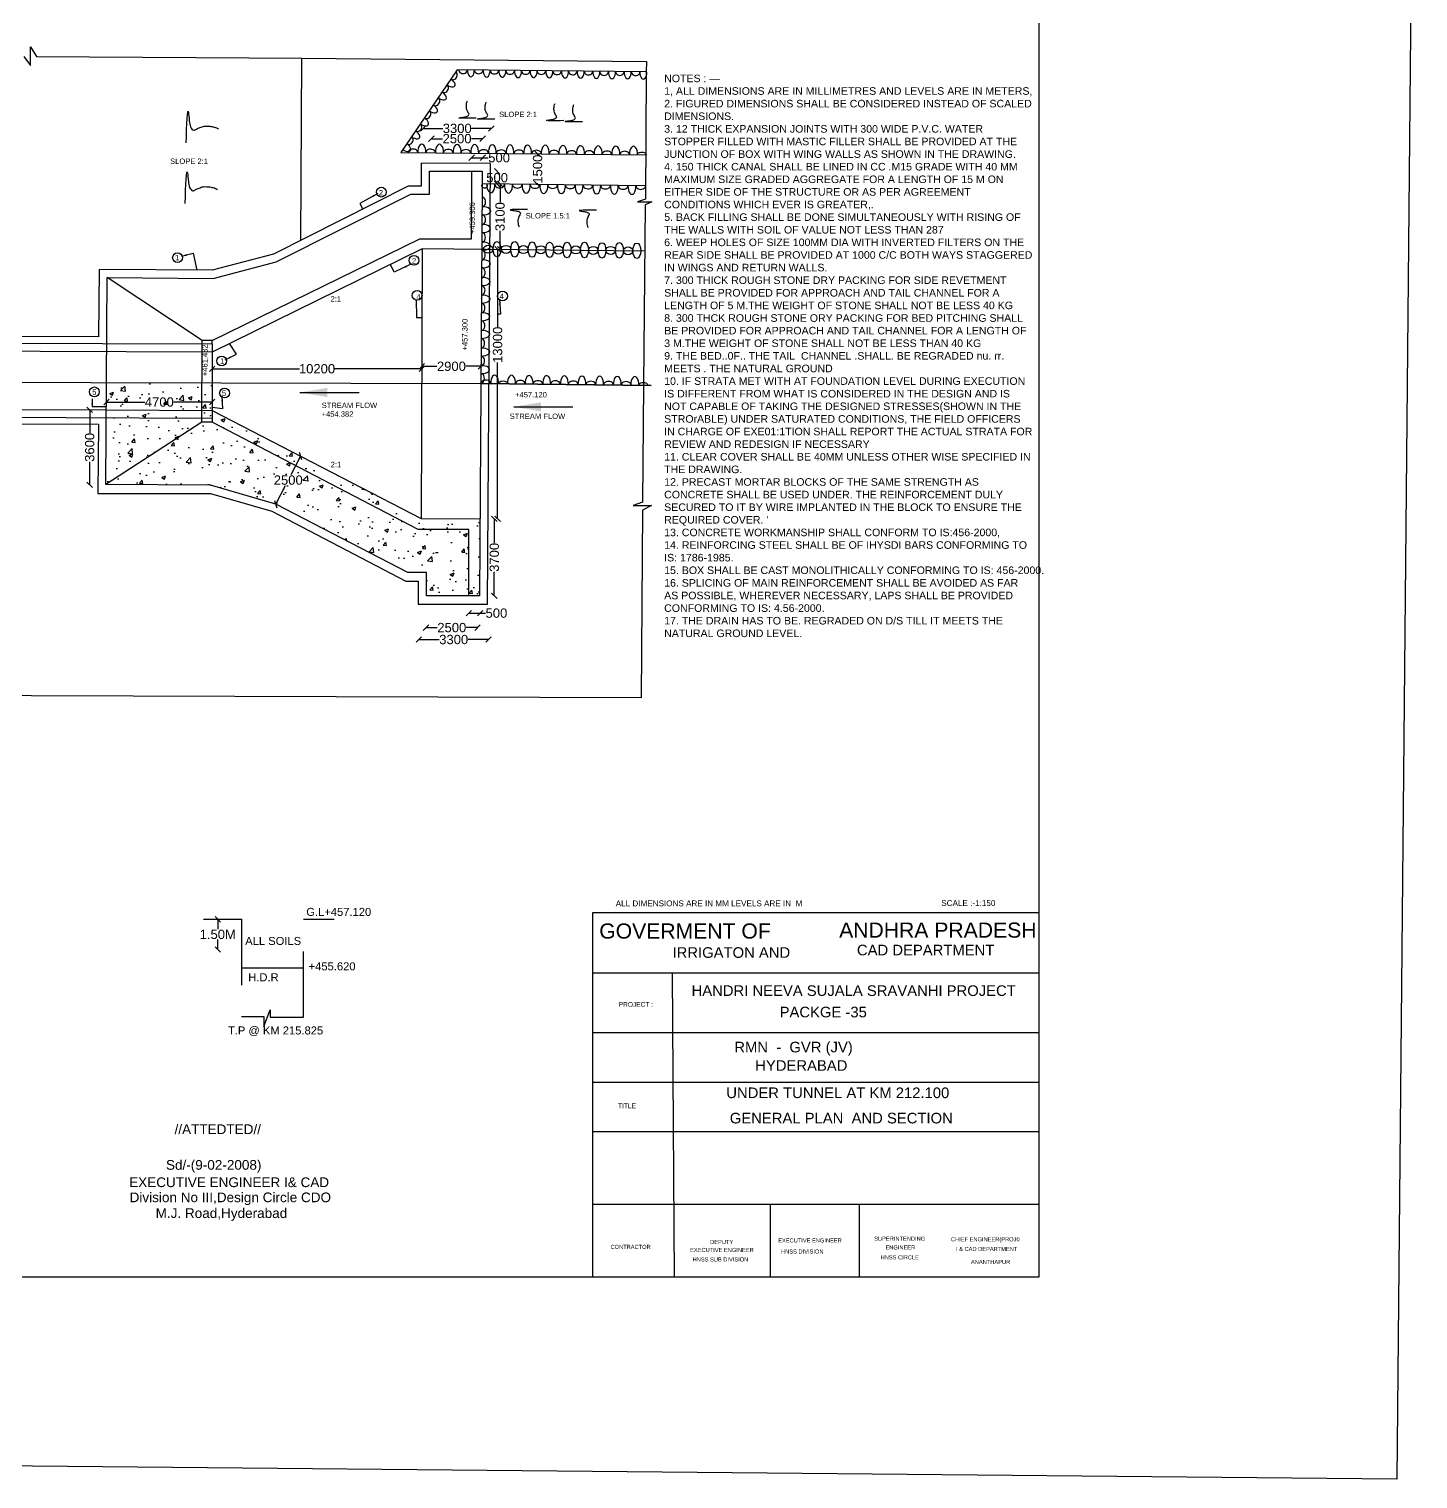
# Model space of a CAD drawing. Header units: metres. Extents: x 119 to 1793, y 659 to 1072.
# Drawn here: x 1539.6 to 1793, y 658.8 to 923.3 of the extents above; entities that cross this region are included whole.
import ezdxf

# ---------------------------------------------------------------- set-up
doc = ezdxf.new("R2010")
doc.units = ezdxf.units.M
doc.header["$MEASUREMENT"] = 0
doc.linetypes.add('ACAD_ISO03W100', pattern=[30, 12, -18])
doc.layers.add('DRAWING', color=7, linetype='Continuous')
doc.styles.get("Standard").update_dxf_attribs({"font": 'ARIAL_1.TTF'})
doc.dimstyles.get("Standard").update_dxf_attribs({"dimtxt": 1.7, "dimasz": 1, "dimexe": 0.18, "dimexo": 0.0625, "dimgap": 0.09, "dimtad": 0, "dimtih": 1, "dimtoh": 1, "dimdec": 0, "dimzin": 0, "dimdsep": 46, "dimtxsty": 'Standard', "dimblk": 'OBLIQUE', "dimcen": 0, "dimse1": 1, "dimse2": 1, "dimadec": 0, "dimazin": 0, "dimtfac": 1, "dimtdec": 0, "dimtofl": 0, "dimtmove": 0, "dimatfit": 3, "dimfxl": 0, "dimtolj": 1, "dimtzin": 0, "dimarcsym": 0})
picture_1 = doc.add_image_def('image1.jpg', size_in_pixel=(7220, 4925))

# ---------------------------------------------------------------- blocks, each defined once
blk = doc.blocks.new('_Oblique')
at = {"color": 0, "linetype": 'ByBlock', "lineweight": -2}
blk.add_line((-0.5, -0.5), (0.5, 0.5), dxfattribs=at)
blk = doc.blocks.new('*D245')
at = {"layer": 'Defpoints', "color": 0, "linetype": 'ACAD_ISO03W100'}
for p in [(136.03, 760.87), (1574.06, 760.87), (1575.49, 755.36)]:
    blk.add_point(p, dxfattribs=at)
at = {"layer": 'DRAWING', "color": 0, "linetype": 'ACAD_ISO03W100', "lineweight": -2}
for p, q in [((1574.06, 760.87), (1574.06, 759.07)), ((1574.06, 755.36), (1574.06, 757.16))]:
    blk.add_line(p, q, dxfattribs=at)
for p, rotation in [((1574.06, 760.87), 90), ((1574.06, 755.36), 270)]:
    blk.add_blockref('_Oblique', p, dxfattribs=dict(at, rotation=rotation))
at = {"layer": 'DRAWING', "color": 0, "linetype": 'ACAD_ISO03W100', "insert": (1574.06, 758.11), "char_height": 1.7, "attachment_point": 5}
blk.add_mtext('\\A1;1.50M', dxfattribs=at)
blk = doc.blocks.new('*D354')
at = {"layer": 'Defpoints', "color": 0}
for p in [(1550.7, 853.8), (1550.71, 853.8), (1550.66, 840.13)]:
    blk.add_point(p, dxfattribs=at)
at = {"layer": 'DRAWING', "color": 0, "lineweight": -2}
for p, q in [((1550.7, 853.8), (1550.7, 849.59)), ((1550.7, 840.13), (1550.7, 844.34))]:
    blk.add_line(p, q, dxfattribs=at)
for p, rotation in [((1550.7, 853.8), 90), ((1550.7, 840.13), 270)]:
    blk.add_blockref('_Oblique', p, dxfattribs=dict(at, rotation=rotation))
at = {"layer": 'DRAWING', "color": 0, "insert": (1550.7, 846.97), "char_height": 1.7, "attachment_point": 5, "rotation": 90}
blk.add_mtext('\\A1;3600', dxfattribs=at)
blk = doc.blocks.new('*D355')
at = {"layer": 'Defpoints', "color": 0}
for p in [(1553.75, 855.32), (1573.05, 855.23), (1573.05, 855.23)]:
    blk.add_point(p, dxfattribs=at)
at = {"layer": 'DRAWING', "color": 0, "lineweight": -2}
for p, q in [((1553.75, 855.23), (1560.74, 855.23)), ((1573.05, 855.23), (1566.06, 855.23))]:
    blk.add_line(p, q, dxfattribs=at)
at = {"layer": 'DRAWING', "color": 0, "lineweight": -2, "rotation": 180}
blk.add_blockref('_Oblique', (1553.75, 855.23), dxfattribs=at)
at = {"layer": 'DRAWING', "color": 0, "lineweight": -2}
blk.add_blockref('_Oblique', (1573.05, 855.23), dxfattribs=at)
at = {"layer": 'DRAWING', "color": 0, "insert": (1563.4, 855.23), "char_height": 1.7, "attachment_point": 5}
blk.add_mtext('\\A1;4700', dxfattribs=at)
blk = doc.blocks.new('*D356')
at = {"layer": 'Defpoints', "color": 0}
for p in [(1589.18, 845.37), (1589.19, 845.36), (1584.66, 836.61)]:
    blk.add_point(p, dxfattribs=at)
at = {"layer": 'DRAWING', "color": 0, "lineweight": -2}
for p, q in [((1589.18, 845.37), (1587.41, 841.95)), ((1584.65, 836.61), (1586.42, 840.03))]:
    blk.add_line(p, q, dxfattribs=at)
for p, rotation in [((1589.18, 845.37), 62.64193926576273), ((1584.65, 836.61), 242.6419392657627)]:
    blk.add_blockref('_Oblique', p, dxfattribs=dict(at, rotation=rotation))
at = {"layer": 'DRAWING', "color": 0, "insert": (1586.92, 840.99), "char_height": 1.7, "attachment_point": 5}
blk.add_mtext('\\A1;2500', dxfattribs=at)
blk = doc.blocks.new('*D357')
at = {"layer": 'Defpoints', "color": 0}
for p in [(1624.34, 833.92), (1624.34, 819.89), (1624.52, 819.89)]:
    blk.add_point(p, dxfattribs=at)
at = {"layer": 'DRAWING', "color": 0, "lineweight": -2}
for p, q in [((1624.52, 833.92), (1624.52, 829.53)), ((1624.52, 819.89), (1624.52, 824.28))]:
    blk.add_line(p, q, dxfattribs=at)
for p, rotation in [((1624.52, 833.92), 90), ((1624.52, 819.89), 270)]:
    blk.add_blockref('_Oblique', p, dxfattribs=dict(at, rotation=rotation))
at = {"layer": 'DRAWING', "color": 0, "insert": (1624.52, 826.9), "char_height": 1.7, "attachment_point": 5, "rotation": 90}
blk.add_mtext('\\A1;3700', dxfattribs=at)
blk = doc.blocks.new('*D358')
at = {"layer": 'Defpoints', "color": 0}
for p in [(1619.87, 816.54), (1621.93, 816.72), (1621.93, 816.54)]:
    blk.add_point(p, dxfattribs=at)
at = {"layer": 'DRAWING', "color": 0, "lineweight": -2}
for p, q in [((1619.87, 816.72), (1621.93, 816.72)), ((1621.93, 816.72), (1622.93, 816.72))]:
    blk.add_line(p, q, dxfattribs=at)
at = {"layer": 'DRAWING', "color": 0, "lineweight": -2, "rotation": 180}
blk.add_blockref('_Oblique', (1619.87, 816.72), dxfattribs=at)
at = {"layer": 'DRAWING', "color": 0, "lineweight": -2}
blk.add_blockref('_Oblique', (1621.93, 816.72), dxfattribs=at)
at = {"layer": 'DRAWING', "color": 0, "insert": (1624.9, 816.72), "char_height": 1.7, "attachment_point": 5}
blk.add_mtext('\\A1;500', dxfattribs=at)
blk = doc.blocks.new('*D359')
at = {"layer": 'Defpoints', "color": 0}
for p in [(1612.05, 813.72), (1621.46, 814.08), (1621.46, 813.72)]:
    blk.add_point(p, dxfattribs=at)
at = {"layer": 'DRAWING', "color": 0, "lineweight": -2}
for p, q in [((1612.05, 814.08), (1614.12, 814.08)), ((1621.46, 814.08), (1619.4, 814.08))]:
    blk.add_line(p, q, dxfattribs=at)
at = {"layer": 'DRAWING', "color": 0, "lineweight": -2, "rotation": 180}
blk.add_blockref('_Oblique', (1612.05, 814.08), dxfattribs=at)
at = {"layer": 'DRAWING', "color": 0, "lineweight": -2}
blk.add_blockref('_Oblique', (1621.46, 814.08), dxfattribs=at)
at = {"layer": 'DRAWING', "color": 0, "insert": (1616.76, 814.08), "char_height": 1.7, "attachment_point": 5}
blk.add_mtext('\\A1;2500', dxfattribs=at)
blk = doc.blocks.new('*D360')
at = {"layer": 'Defpoints', "color": 0}
for p in [(1610.76, 811.9), (1623.46, 811.9), (1623.46, 811.9)]:
    blk.add_point(p, dxfattribs=at)
at = {"layer": 'DRAWING', "color": 0, "lineweight": -2}
for p, q in [((1610.76, 811.9), (1614.48, 811.9)), ((1623.46, 811.9), (1619.73, 811.9))]:
    blk.add_line(p, q, dxfattribs=at)
at = {"layer": 'DRAWING', "color": 0, "lineweight": -2, "rotation": 180}
blk.add_blockref('_Oblique', (1610.76, 811.9), dxfattribs=at)
at = {"layer": 'DRAWING', "color": 0, "lineweight": -2}
blk.add_blockref('_Oblique', (1623.46, 811.9), dxfattribs=at)
at = {"layer": 'DRAWING', "color": 0, "insert": (1617.11, 811.9), "char_height": 1.7, "attachment_point": 5}
blk.add_mtext('\\A1;3300', dxfattribs=at)
blk = doc.blocks.new('*D361')
at = {"layer": 'Defpoints', "color": 0}
for p in [(1573.05, 860.72), (1611.28, 861.3), (1611.28, 860.59)]:
    blk.add_point(p, dxfattribs=at)
at = {"layer": 'DRAWING', "color": 0, "lineweight": -2}
for p, q in [((1573.05, 861.3), (1588.96, 861.3)), ((1611.28, 861.3), (1595.37, 861.3))]:
    blk.add_line(p, q, dxfattribs=at)
at = {"layer": 'DRAWING', "color": 0, "lineweight": -2, "rotation": 180}
blk.add_blockref('_Oblique', (1573.05, 861.3), dxfattribs=at)
at = {"layer": 'DRAWING', "color": 0, "lineweight": -2}
blk.add_blockref('_Oblique', (1611.28, 861.3), dxfattribs=at)
at = {"layer": 'DRAWING', "color": 0, "insert": (1592.17, 861.3), "char_height": 1.7, "attachment_point": 5}
blk.add_mtext('\\A1;10200', dxfattribs=at)
blk = doc.blocks.new('*D362')
at = {"layer": 'Defpoints', "color": 0}
for p in [(1611.28, 861.3), (1622.09, 861.75), (1622.09, 861.23)]:
    blk.add_point(p, dxfattribs=at)
at = {"layer": 'DRAWING', "color": 0, "lineweight": -2}
for p, q in [((1611.28, 861.75), (1614.05, 861.75)), ((1622.09, 861.75), (1619.33, 861.75))]:
    blk.add_line(p, q, dxfattribs=at)
at = {"layer": 'DRAWING', "color": 0, "lineweight": -2, "rotation": 180}
blk.add_blockref('_Oblique', (1611.28, 861.75), dxfattribs=at)
at = {"layer": 'DRAWING', "color": 0, "lineweight": -2}
blk.add_blockref('_Oblique', (1622.09, 861.75), dxfattribs=at)
at = {"layer": 'DRAWING', "color": 0, "insert": (1616.69, 861.75), "char_height": 1.7, "attachment_point": 5}
blk.add_mtext('\\A1;2900', dxfattribs=at)
blk = doc.blocks.new('*D363')
at = {"layer": 'Defpoints', "color": 0}
for p in [(1625, 883.12), (1624.52, 833.92), (1625.12, 833.92)]:
    blk.add_point(p, dxfattribs=at)
at = {"layer": 'DRAWING', "color": 0, "lineweight": -2}
for p, q in [((1625.12, 883.12), (1625.12, 868.89)), ((1625.12, 833.92), (1625.12, 862.47))]:
    blk.add_line(p, q, dxfattribs=at)
for p, rotation in [((1625.12, 883.12), 90), ((1625.12, 833.92), 270)]:
    blk.add_blockref('_Oblique', p, dxfattribs=dict(at, rotation=rotation))
at = {"layer": 'DRAWING', "color": 0, "insert": (1625.12, 865.68), "char_height": 1.7, "attachment_point": 5, "rotation": 90}
blk.add_mtext('\\A1;13000', dxfattribs=at)
blk = doc.blocks.new('*D364')
at = {"layer": 'Defpoints', "color": 0}
for p in [(1625.15, 895.01), (1625.57, 895.01), (1625, 883.12)]:
    blk.add_point(p, dxfattribs=at)
at = {"layer": 'DRAWING', "color": 0, "lineweight": -2}
for p, q in [((1625.57, 895.01), (1625.57, 891.69)), ((1625.57, 883.12), (1625.57, 886.44))]:
    blk.add_line(p, q, dxfattribs=at)
for p, rotation in [((1625.57, 895.01), 90), ((1625.57, 883.12), 270)]:
    blk.add_blockref('_Oblique', p, dxfattribs=dict(at, rotation=rotation))
at = {"layer": 'DRAWING', "color": 0, "insert": (1625.57, 889.06), "char_height": 1.7, "attachment_point": 5, "rotation": 90}
blk.add_mtext('\\A1;3100', dxfattribs=at)
blk = doc.blocks.new('*D365')
at = {"layer": 'Defpoints', "color": 0}
for p in [(1625.03, 897.32), (1625.15, 897.32), (1625.15, 895.01)]:
    blk.add_point(p, dxfattribs=at)
at = {"layer": 'DRAWING', "color": 0, "lineweight": -2}
for p, q in [((1625.03, 897.32), (1625.03, 897.12)), ((1625.03, 895.01), (1625.03, 895.2))]:
    blk.add_line(p, q, dxfattribs=at)
for p, rotation in [((1625.03, 897.32), 90), ((1625.03, 895.01), 270)]:
    blk.add_blockref('_Oblique', p, dxfattribs=dict(at, rotation=rotation))
at = {"layer": 'DRAWING', "color": 0, "insert": (1625.03, 896.16), "char_height": 1.7, "attachment_point": 5}
blk.add_mtext('\\A1;500', dxfattribs=at)
blk = doc.blocks.new('*D366')
at = {"layer": 'Defpoints', "color": 0}
for p in [(1632.12, 900.52), (1632.42, 900.52), (1632.31, 894.92)]:
    blk.add_point(p, dxfattribs=at)
at = {"layer": 'DRAWING', "color": 0, "lineweight": -2}
for p, q in [((1632.42, 900.52), (1632.42, 900.26)), ((1632.42, 894.92), (1632.42, 895.17))]:
    blk.add_line(p, q, dxfattribs=at)
for p, rotation in [((1632.42, 900.52), 90), ((1632.42, 894.92), 270)]:
    blk.add_blockref('_Oblique', p, dxfattribs=dict(at, rotation=rotation))
at = {"layer": 'DRAWING', "color": 0, "insert": (1632.42, 897.72), "char_height": 1.7, "attachment_point": 5, "rotation": 90}
blk.add_mtext('\\A1;1500', dxfattribs=at)
blk = doc.blocks.new('*D367')
at = {"layer": 'Defpoints', "color": 0}
for p in [(1622.42, 899.81), (1620.38, 898.76), (1622.42, 898.75)]:
    blk.add_point(p, dxfattribs=at)
at = {"layer": 'DRAWING', "color": 0, "lineweight": -2}
for p, q in [((1620.38, 899.81), (1622.42, 899.81)), ((1622.42, 899.81), (1623.42, 899.81))]:
    blk.add_line(p, q, dxfattribs=at)
at = {"layer": 'DRAWING', "color": 0, "lineweight": -2, "rotation": 180}
blk.add_blockref('_Oblique', (1620.38, 899.81), dxfattribs=at)
at = {"layer": 'DRAWING', "color": 0, "lineweight": -2}
blk.add_blockref('_Oblique', (1622.42, 899.81), dxfattribs=at)
at = {"layer": 'DRAWING', "color": 0, "insert": (1625.39, 899.81), "char_height": 1.7, "attachment_point": 5}
blk.add_mtext('\\A1;500', dxfattribs=at)
blk = doc.blocks.new('*D368')
at = {"layer": 'Defpoints', "color": 0}
for p in [(1613.03, 903.2), (1622.4, 903.28), (1622.4, 903.2)]:
    blk.add_point(p, dxfattribs=at)
at = {"layer": 'DRAWING', "color": 0, "lineweight": -2}
for p, q in [((1613.03, 903.28), (1615.08, 903.28)), ((1622.4, 903.28), (1620.36, 903.28))]:
    blk.add_line(p, q, dxfattribs=at)
at = {"layer": 'DRAWING', "color": 0, "lineweight": -2, "rotation": 180}
blk.add_blockref('_Oblique', (1613.03, 903.28), dxfattribs=at)
at = {"layer": 'DRAWING', "color": 0, "lineweight": -2}
blk.add_blockref('_Oblique', (1622.4, 903.28), dxfattribs=at)
at = {"layer": 'DRAWING', "color": 0, "insert": (1617.72, 903.28), "char_height": 1.7, "attachment_point": 5}
blk.add_mtext('\\A1;2500', dxfattribs=at)
blk = doc.blocks.new('*D369')
at = {"layer": 'Defpoints', "color": 0}
for p in [(1611.53, 905.15), (1623.97, 905.15), (1623.97, 905.15)]:
    blk.add_point(p, dxfattribs=at)
at = {"layer": 'DRAWING', "color": 0, "lineweight": -2}
for p, q in [((1611.53, 905.15), (1615.13, 905.15)), ((1623.97, 905.15), (1620.37, 905.15))]:
    blk.add_line(p, q, dxfattribs=at)
at = {"layer": 'DRAWING', "color": 0, "lineweight": -2, "rotation": 180}
blk.add_blockref('_Oblique', (1611.53, 905.15), dxfattribs=at)
at = {"layer": 'DRAWING', "color": 0, "lineweight": -2}
blk.add_blockref('_Oblique', (1623.97, 905.15), dxfattribs=at)
at = {"layer": 'DRAWING', "color": 0, "insert": (1617.75, 905.15), "char_height": 1.7, "attachment_point": 5}
blk.add_mtext('\\A1;3300', dxfattribs=at)

msp = doc.modelspace()

# ---------------------------------------------------------------- hatches: boundary and pattern name
at = {"layer": 'DRAWING'}
h = msp.add_hatch(dxfattribs=at)
h.set_pattern_fill('AR-CONC', color=256, style=0)
h.set_pattern_definition([(50, (0, 0), (7.172602, -0.627521), [0.75, -8.25]), (355, (0, 0), (-1.387513, 7.52192), [0.6, -6.6]), (100.4514, (0.598, -0.052), (5.785094, 6.894395), [0.637402, -7.01142]), (46.1842, (0, 2), (10.67241, -1.65519), [1.125, -12.375]), (96.6356, (0.889, 1.862), (9.34663, 9.74118), [0.9561, -10.51713]), (351.1842, (0, 2), (9.34662, 9.741186), [0.9, -9.9]), (21, (1, 1.5), (5.96907, -4.026189), [0.75, -8.25]), (326, (1, 1.5), (2.433153, 7.2515), [0.6, -6.6]), (71.4514, (1.4974, 1.1645), (8.402226, 3.225305), [0.637402, -7.01142]), (37.5, (0, 0), (0.1215986, 3.3289385), [0, -6.52, 0, -6.7, 0, -6.625]), (7.5, (0, 0), (2.6306954, 3.944117), [0, -3.82, 0, -6.37, 0, -2.525]), (327.5, (-2.23, 0), (5.3382244, -0.2255487), [0, -2.5, 0, -7.8, 0, -10.35]), (317.5, (-3.23, 0), (5.831862, 1.00105), [0, -3.25, 0, -5.18, 0, -7.35])])
h.paths.add_polyline_path([(1571.18, 858.74), (1553.77, 858.78), (1553.74, 853.79), (1571.15, 853.72)])
h.paths.add_polyline_path([(1573.05, 858.73), (1571.18, 858.74), (1571.15, 853.72), (1573.05, 853.72)])
h.paths.add_polyline_path([(1571.15, 853.72), (1553.74, 853.79), (1553.74, 852.3), (1571.15, 852.23)])
h.paths.add_polyline_path([(1573.05, 853.72), (1571.15, 853.72), (1571.15, 852.23), (1573.05, 852.22)])
h.paths.add_polyline_path([(1571.14, 851.59), (1571.15, 852.23), (1553.74, 852.3), (1553.67, 840.17)], flags=17)
h.paths.add_polyline_path([(1573.02, 851.59), (1571.14, 851.59), (1553.67, 840.17), (1572.75, 840.1), (1584.66, 836.61), (1608.72, 824.11), (1612.12, 824.11), (1612.12, 819.86), (1621.81, 819.86), (1621.91, 833.91), (1611.19, 833.98), (1573.05, 853.72), (1573.05, 852.22), (1573.05, 851.58)])
h.paths.add_polyline_path([(1560.41, 856.52), (1566.4, 856.52), (1566.4, 853.94), (1560.41, 853.94)], flags=24)
h.paths.add_polyline_path([(1583.94, 842.28), (1589.89, 842.28), (1589.89, 839.7), (1583.94, 839.7)], flags=24)

# ---------------------------------------------------------------- linework, layer by layer
for points in [[(1241.86, 1020.34), (1723.84, 1020.34), (1723.84, 695.59), (1241.86, 695.59)], [(1642.48, 762.1), (1723.84, 762.1), (1723.84, 695.59), (1642.48, 695.59)]]:
    msp.add_lwpolyline(points, close=True, dxfattribs=at)
for points in [[(1538.69, 918.29), (1539.92, 916.61), (1539.88, 920.06), (1540.99, 918.29), (1589.41, 917.98), (1652.3, 917.35), (1652.25, 915.46), (1652.07, 892.23), (1650.67, 891.75), (1653.28, 891.78), (1652.03, 891.21), (1651.75, 858.29), (1651.54, 836.98), (1649.84, 836.36), (1653.21, 836.36), (1651.53, 835.51), (1651.32, 801.29), (1243.35, 802.64)], [(1589.2, 884.73), (1589.41, 917.98)], [(1652.25, 915.46), (1617.77, 915.87), (1607.45, 900.77), (1652.23, 900.31)], [(1611.15, 898.8), (1611.15, 894.62), (1608.82, 894.62), (1584.26, 882.24), (1573.05, 879.29), (1552.45, 879.42), (1552.3, 867.12), (1354.33, 867.75), (1354.33, 880.04), (1333.31, 880.04), (1305.1, 881.95), (1283.17, 889.4), (1283.24, 906.08), (1274.63, 906.08), (1274.58, 902.24)], [(1274.39, 813.5), (1282.94, 813.5), (1282.94, 829.77), (1305.02, 837.33), (1332.06, 839.26), (1354.13, 839.21), (1354.13, 851.79), (1489.16, 851.45), (1552.28, 851.2), (1552.17, 838.55), (1572.71, 838.57), (1583.95, 835.32), (1608.38, 822.53), (1610.65, 822.53), (1610.65, 818.33), (1623.27, 818.33), (1623.81, 898.74), (1611.15, 898.8)], [(1573.06, 866.48), (1571.22, 866.47), (1553.88, 877.96), (1573.21, 877.78), (1584.72, 880.81), (1609.29, 893.14), (1612.67, 893.14), (1612.67, 897.33), (1622.33, 897.33), (1622.33, 895.04), (1621.81, 819.86), (1612.12, 819.86), (1612.12, 824.11), (1608.72, 824.11), (1584.66, 836.61), (1572.75, 840.1), (1553.67, 840.17), (1553.88, 877.96)], [(1610.93, 885.03), (1620.33, 885.03), (1620.4, 897.32)], [(1652.12, 894.68), (1622.33, 895.04)], [(1573.06, 866.48), (1610.93, 885.03)], [(1651.96, 882.78), (1611.35, 883.16), (1573.06, 864.36), (1431.84, 864.89), (1352.89, 865.03)], [(1611.35, 883.16), (1611.19, 833.98)], [(1352.9, 866.54), (1573.06, 865.87), (1573.06, 866.48)], [(1571.14, 851.59), (1571.22, 866.47)], [(1573.06, 865.87), (1573.05, 852.22)], [(1242.53, 859.57), (1622.06, 858.61), (1653.12, 858.27)], [(1653.12, 858.27), (1622.06, 858.61)], [(1352.82, 854.49), (1553.74, 853.79), (1573.05, 853.72), (1611.19, 833.98), (1621.91, 833.91)], [(1573.05, 852.22), (1466.17, 852.69), (1352.81, 852.94)], [(1573.05, 852.22), (1573.05, 851.59)], [(1619.88, 819.91), (1619.88, 831.99), (1610.61, 831.99), (1573.02, 851.59), (1571.14, 851.59), (1553.67, 840.17)], [(1642.48, 751.12), (1723.84, 751.12)], [(1657.39, 695.59), (1657.05, 751.12)], [(1642.48, 740.2), (1723.84, 740.2)], [(1642.48, 731.17), (1723.84, 731.17)], [(1723.84, 722.09), (1642.48, 722.09)], [(1723.84, 708.82), (1642.48, 708.82)], [(1674.85, 708.82), (1674.85, 695.59)], [(1691.07, 708.82), (1691.07, 695.59)]]:
    msp.add_lwpolyline(points, dxfattribs=at)
at = {"layer": 'DRAWING', "linetype": 'ACAD_ISO03W100'}
for points in [[(1571.48, 760.87), (1578.41, 760.87), (1578.41, 743.14), (1582.47, 743.14), (1582.47, 741.32), (1583.61, 744.38), (1583.61, 743.02), (1589.72, 743.02), (1589.72, 760.88), (1595.28, 760.88)], [(1578.41, 752), (1589.72, 752)]]:
    msp.add_lwpolyline(points, dxfattribs=at)
at = {"layer": 'DRAWING'}
for centre in [(1603.9, 893.53), (1566.72, 881.58), (1609.88, 881.08), (1610.44, 874.69), (1626.01, 874.58), (1574.76, 862.73), (1551.56, 857.09), (1575.3, 856.87)]:
    msp.add_circle(centre, 0.893, dxfattribs=at)
for centre, major_axis, ratio, start_param, end_param in [((1617.07, 914.79), (-0.435, -0.654), 0.834803, 6.225564, 9.453449), ((1618.81, 915.83), (-0.785, 0), 0.834803, 6.225564, 9.453449), ((1620.24, 915.83), (0, 1.27), 0.509046, 1.558493, 4.712389), ((1621.67, 915.79), (-0.785, 0), 0.834803, 6.225564, 9.453449), ((1623.11, 915.8), (0, 1.27), 0.509046, 1.558493, 4.712389), ((1624.54, 915.76), (-0.785, 0), 0.834803, 6.225564, 9.453449), ((1625.97, 915.76), (0, 1.27), 0.509046, 1.558493, 4.712389), ((1627.4, 915.68), (-0.785, 0), 0.834803, 6.160627, 9.518386), ((1628.83, 915.69), (0, 1.27), 0.509046, 1.525042, 4.74584), ((1630.26, 915.69), (-0.785, 0), 0.834803, 6.225564, 9.453449), ((1631.69, 915.7), (0, 1.27), 0.509046, 1.558493, 4.712389), ((1633.12, 915.66), (-0.785, 0), 0.834803, 6.225564, 9.453449), ((1634.55, 915.66), (0, 1.27), 0.509046, 1.558493, 4.712389), ((1635.98, 915.63), (-0.785, 0), 0.834803, 6.225564, 9.453449), ((1637.41, 915.63), (0, 1.27), 0.509046, 1.558493, 4.712389), ((1638.84, 915.59), (-0.785, 0), 0.834803, 6.225564, 9.453449), ((1640.27, 915.6), (0, 1.27), 0.509046, 1.558493, 4.712389), ((1641.7, 915.56), (-0.785, 0), 0.834803, 6.225564, 9.453449), ((1643.13, 915.56), (0, 1.27), 0.509046, 1.558493, 4.712389), ((1644.56, 915.49), (-0.785, 0), 0.834803, 6.174565, 9.504448), ((1645.99, 915.49), (0, 1.27), 0.509046, 1.53221, 4.738672), ((1647.42, 915.49), (-0.785, 0), 0.834803, 6.225564, 9.453449), ((1648.86, 915.49), (0, 1.27), 0.509046, 1.558493, 4.712389), ((1650.29, 915.46), (-0.785, 0), 0.834803, 6.225564, 9.453449), ((1651.72, 915.43), (0, 1.27), 0.509046, 1.558493, 4.712389), ((1615.46, 912.43), (-0.435, -0.654), 0.834803, 6.225564, 9.453449), ((1616.25, 913.62), (-1.06, 0.7), 0.509046, 1.558493, 4.712389), ((1613.87, 910.05), (-0.44, -0.651), 0.834803, 6.225564, 9.453449), ((1614.66, 911.24), (-1.06, 0.7), 0.509046, 1.558493, 4.712389), ((1612.24, 907.7), (-0.44, -0.651), 0.834803, 6.225564, 9.453449), ((1613.04, 908.89), (-1.05, 0.71), 0.509046, 1.558493, 4.712389), ((1610.61, 905.35), (-0.44, -0.651), 0.834803, 6.225564, 9.453449), ((1611.41, 906.53), (-1.05, 0.71), 0.509046, 1.558493, 4.712389), ((1608.18, 901.81), (-1.05, 0.71), 0.509046, 1.558493, 4.712389), ((1609.01, 902.97), (-0.44, -0.651), 0.834803, 6.225564, 9.453449), ((1609.81, 904.16), (-1.05, 0.71), 0.509046, 1.558493, 4.712389), ((1611.29, 900.87), (0, 1.43), 0.509046, 4.610344, 7.945129), ((1614.51, 900.84), (0, 1.43), 0.509046, 4.610344, 7.945129), ((1617.73, 900.8), (0, 1.43), 0.509046, 4.610344, 7.945129), ((1620.94, 900.77), (0, 1.43), 0.509046, 4.610344, 7.945129), ((1624.16, 900.74), (0, 1.43), 0.509046, 4.610344, 7.945129), ((1627.38, 900.7), (0, 1.43), 0.509046, 4.610344, 7.945129), ((1630.59, 900.67), (0, 1.43), 0.509046, 4.610344, 7.945129), ((1633.81, 900.64), (0, 1.43), 0.509046, 4.610344, 7.945129), ((1637.03, 900.6), (0, 1.43), 0.509046, 4.610344, 7.945129), ((1640.25, 900.57), (0, 1.43), 0.509046, 4.610344, 7.945129), ((1609.68, 900.78), (-0.884, 0), 0.691096, 3.071556, 6.322247), ((1612.9, 900.75), (-0.884, 0), 0.691096, 3.071556, 6.322247), ((1616.12, 900.72), (-0.884, 0), 0.691096, 3.071556, 6.322247), ((1619.33, 900.68), (-0.884, 0), 0.691096, 3.071556, 6.322247), ((1622.55, 900.65), (-0.884, 0), 0.691096, 3.071556, 6.322247), ((1625.77, 900.62), (-0.884, 0), 0.691096, 3.071556, 6.322247), ((1628.98, 900.58), (-0.884, 0), 0.691096, 3.071556, 6.322247), ((1632.2, 900.55), (-0.884, 0), 0.691096, 3.071556, 6.322247), ((1635.42, 900.52), (-0.884, 0), 0.691096, 3.071556, 6.322247), ((1638.63, 900.48), (-0.884, 0), 0.691096, 3.071556, 6.322247), ((1641.85, 900.45), (-0.884, 0), 0.691096, 3.071556, 6.322247), ((1643.46, 900.54), (0, 1.43), 0.509046, 4.610344, 7.945129), ((1645.07, 900.42), (-0.884, 0), 0.691096, 3.071556, 6.322247), ((1646.68, 900.5), (0, 1.43), 0.509046, 4.610344, 7.945129), ((1648.29, 900.38), (-0.884, 0), 0.691096, 3.071556, 6.322247), ((1649.9, 900.47), (0, 1.43), 0.509046, 4.610344, 7.945129), ((1623.89, 894.83), (0, -1.43), 0.509046, 4.610344, 7.945129), ((1625.5, 894.92), (0.884, 0), 0.691096, 3.071556, 6.322247), ((1627.11, 894.8), (0, -1.43), 0.509046, 4.610344, 7.945129), ((1628.72, 894.88), (0.884, 0), 0.691096, 3.071556, 6.322247), ((1630.33, 894.76), (0, -1.43), 0.509046, 4.610344, 7.945129), ((1631.94, 894.85), (0.884, 0), 0.691096, 3.071556, 6.322247), ((1633.54, 894.73), (0, -1.43), 0.509046, 4.610344, 7.945129), ((1635.16, 894.82), (0.884, 0), 0.691096, 3.071556, 6.322247), ((1636.76, 894.7), (0, -1.43), 0.509046, 4.610344, 7.945129), ((1638.37, 894.78), (0.884, 0), 0.691096, 3.071556, 6.322247), ((1639.98, 894.66), (0, -1.43), 0.509046, 4.610344, 7.945129), ((1641.59, 894.75), (0.884, 0), 0.691096, 3.071556, 6.322247), ((1643.2, 894.63), (0, -1.43), 0.509046, 4.610344, 7.945129), ((1644.81, 894.72), (0.884, 0), 0.691096, 3.071556, 6.322247), ((1646.41, 894.6), (0, -1.43), 0.509046, 4.610344, 7.945129), ((1648.02, 894.68), (0.884, 0), 0.691096, 3.071556, 6.322247), ((1649.63, 894.56), (0, -1.43), 0.509046, 4.610344, 7.945129), ((1651.24, 894.65), (0.884, 0), 0.691096, 3.071556, 6.322247), ((1622.32, 891.72), (-0.01, 0.884), 0.691096, 3.071556, 6.322247), ((1622.3, 888.5), (-0.01, 0.884), 0.691096, 3.071556, 6.322247), ((1622.43, 890.11), (1.43, 0.02), 0.509046, 4.610344, 7.945129), ((1622.4, 886.89), (1.43, 0.02), 0.509046, 4.610344, 7.945129), ((1622.28, 885.28), (-0.01, 0.884), 0.691096, 3.071556, 6.322247), ((1622.38, 883.67), (1.43, 0.02), 0.509046, 4.610344, 7.945129), ((1622.25, 882.06), (-0.01, 0.884), 0.691096, 3.071556, 6.322247), ((1622.36, 880.45), (1.43, 0.02), 0.509046, 4.610344, 7.945129), ((1622.23, 878.84), (-0.01, 0.884), 0.691096, 3.071556, 6.322247), ((1622.21, 875.63), (-0.01, 0.884), 0.691096, 3.071556, 6.322247), ((1622.34, 877.23), (1.43, 0.02), 0.509046, 4.610344, 7.945129), ((1622.19, 872.41), (-0.01, 0.884), 0.691096, 3.071556, 6.322247), ((1622.32, 874.02), (1.43, 0.02), 0.509046, 4.610344, 7.945129), ((1622.29, 870.8), (1.43, 0.02), 0.509046, 4.610344, 7.945129), ((1622.17, 869.19), (-0.01, 0.884), 0.691096, 3.071556, 6.322247), ((1622.27, 867.58), (1.43, 0.02), 0.509046, 4.610344, 7.945129), ((1622.14, 865.97), (-0.01, 0.884), 0.691096, 3.071556, 6.322247), ((1622.25, 864.36), (1.43, 0.02), 0.509046, 4.610344, 7.945129), ((1622.12, 862.75), (-0.01, 0.884), 0.691096, 3.071556, 6.322247), ((1622.1, 859.54), (-0.01, 0.884), 0.691096, 3.071556, 6.322247), ((1622.23, 861.14), (1.43, 0.02), 0.509046, 4.610344, 7.945129), ((1624.59, 858.71), (0, 1.43), 0.509046, 4.610344, 7.945129), ((1627.65, 858.68), (0, 1.43), 0.509046, 4.610344, 7.945129), ((1630.86, 858.64), (0, 1.43), 0.509046, 4.610344, 7.945129), ((1634.08, 858.61), (0, 1.43), 0.509046, 4.610344, 7.945129), ((1637.3, 858.58), (0, 1.43), 0.509046, 4.610344, 7.945129), ((1640.51, 858.54), (0, 1.43), 0.509046, 4.610344, 7.945129), ((1643.73, 858.51), (0, 1.43), 0.509046, 4.610344, 7.945129), ((1646.95, 858.48), (0, 1.43), 0.509046, 4.610344, 7.945129), ((1650.16, 858.44), (0, 1.43), 0.509046, 4.610344, 7.945129), ((1622.98, 858.62), (-0.884, 0), 0.691096, 3.071556, 6.322247), ((1629.25, 858.56), (-0.884, 0), 0.691096, 3.071556, 6.322247), ((1632.47, 858.52), (-0.884, 0), 0.691096, 3.071556, 6.322247), ((1635.69, 858.49), (-0.884, 0), 0.691096, 3.071556, 6.322247), ((1638.9, 858.46), (-0.884, 0), 0.691096, 3.071556, 6.322247), ((1642.12, 858.42), (-0.884, 0), 0.691096, 3.071556, 6.322247), ((1645.34, 858.39), (-0.884, 0), 0.691096, 3.071556, 6.322247), ((1648.55, 858.36), (-0.884, 0), 0.691096, 3.071556, 6.322247)]:
    msp.add_ellipse(centre, major_axis=major_axis, ratio=ratio, start_param=start_param, end_param=end_param, dxfattribs=at)
at = {"layer": 'DRAWING', "extrusion": (0, 0, -1)}
for centre, major_axis, ratio, start_param, end_param in [((1651.43, 900.36), (-0.808, 0), 0.596391, 6.218036, 9.525819), ((1622.75, 894.74), (0.343, 0.343), 1, 0.280455, 4.593893), ((1626.12, 858.6), (-0.808, 0), 0.596391, 6.218036, 9.525819), ((1651.69, 858.33), (-0.808, 0), 0.596391, 6.218036, 9.525819)]:
    msp.add_ellipse(centre, major_axis=major_axis, ratio=ratio, start_param=start_param, end_param=end_param, dxfattribs=at)
at = {"layer": 'DRAWING'}
for centre, major_axis, ratio in [((1623.41, 883.12), (-0.874, 0), 0.834803), ((1625, 883.12), (0, 1.41), 0.509046), ((1626.65, 883.08), (-0.874, 0), 0.834803), ((1628.24, 883.09), (0, 1.41), 0.509046), ((1629.83, 883.04), (-0.874, 0), 0.834803), ((1631.42, 883.05), (0, 1.41), 0.509046), ((1633.02, 883.01), (-0.874, 0), 0.834803), ((1634.61, 883.01), (0, 1.41), 0.509046), ((1636.2, 882.97), (-0.874, 0), 0.834803), ((1637.79, 882.98), (0, 1.41), 0.509046), ((1639.38, 882.98), (-0.874, 0), 0.834803), ((1640.97, 882.98), (0, 1.41), 0.509046), ((1642.56, 882.9), (-0.874, 0), 0.834803), ((1644.16, 882.9), (0, 1.41), 0.509046), ((1645.75, 882.9), (-0.874, 0), 0.834803), ((1647.34, 882.91), (0, 1.41), 0.509046), ((1648.93, 882.82), (-0.874, 0), 0.834803), ((1650.52, 882.83), (0, 1.41), 0.509046)]:
    msp.add_ellipse(centre, major_axis=major_axis, ratio=ratio, dxfattribs=at)
for points in [[(1621.2, 907.04), (1618.17, 907.1), (1618.99, 907.23), (1619.58, 907.39), (1619.8, 907.54), (1619.9, 907.74), (1619.77, 907.99), (1619.6, 908.33), (1619.44, 908.75), (1619.42, 909.05), (1619.44, 909.51), (1619.53, 909.95), (1619.62, 910.16)], [(1568.28, 902.52), (1568.72, 908.06), (1568.87, 906.55), (1569.11, 905.44), (1569.36, 905.03), (1569.72, 904.82), (1570.19, 905.04), (1570.82, 905.31), (1571.61, 905.55), (1572.17, 905.57), (1573.02, 905.48), (1573.82, 905.26), (1574.19, 905.07)], [(1624.63, 906.84), (1621.6, 906.91), (1622.42, 907.04), (1623.01, 907.2), (1623.23, 907.35), (1623.33, 907.55), (1623.2, 907.8), (1623.03, 908.13), (1622.87, 908.56), (1622.85, 908.86), (1622.87, 909.32), (1622.96, 909.76), (1623.05, 909.97)], [(1637.18, 906.58), (1634.16, 906.64), (1634.97, 906.77), (1635.57, 906.93), (1635.78, 907.08), (1635.88, 907.28), (1635.75, 907.53), (1635.58, 907.87), (1635.43, 908.29), (1635.4, 908.59), (1635.42, 909.05), (1635.52, 909.5), (1635.61, 909.71)], [(1640.61, 906.38), (1637.59, 906.45), (1638.4, 906.58), (1639, 906.74), (1639.21, 906.89), (1639.31, 907.09), (1639.18, 907.34), (1639.01, 907.68), (1638.86, 908.1), (1638.83, 908.4), (1638.85, 908.86), (1638.95, 909.3), (1639.04, 909.51)], [(1568.11, 891.47), (1568.54, 897.01), (1568.7, 895.5), (1568.93, 894.39), (1569.18, 893.98), (1569.54, 893.78), (1570.01, 893.99), (1570.65, 894.27), (1571.44, 894.51), (1572, 894.52), (1572.84, 894.44), (1573.64, 894.21), (1574.02, 894.03)], [(1630.58, 890.36), (1627.56, 890.25), (1628.38, 890.13), (1628.98, 889.98), (1629.19, 889.83), (1629.3, 889.63), (1629.17, 889.38), (1629, 889.04), (1628.85, 888.62), (1628.83, 888.32), (1628.86, 887.86), (1628.96, 887.42), (1629.05, 887.21)], [(1643.14, 890.22), (1640.12, 890.11), (1640.94, 889.99), (1641.53, 889.84), (1641.75, 889.69), (1641.85, 889.49), (1641.73, 889.24), (1641.56, 888.9), (1641.41, 888.48), (1641.39, 888.18), (1641.42, 887.72), (1641.52, 887.28), (1641.61, 887.07)]]:
    msp.add_spline(points, degree=3, dxfattribs=at)

# ---------------------------------------------------------------- texts
for s, height, p in [('SLOPE 2:1', 0.99, (1625.4, 907.22)), ('SLOPE 2:1', 0.99, (1565.37, 898.67)), ('2', 0.99, (1603.46, 892.93)), ('SLOPE 1.5:1', 0.99, (1630.25, 888.73)), ('1', 0.99, (1566.26, 881.08)), ('2', 0.99, (1609.49, 880.49)), ('2:1', 0.99, (1594.64, 873.56)), ('4', 0.99, (1610.29, 873.92)), ('4', 0.99, (1625.49, 874.01)), ('1', 0.99, (1574.49, 862.24)), ('5', 0.99, (1551.17, 856.55)), ('5', 0.99, (1574.82, 856.36)), ('STREAM FLOW', 0.99, (1593.01, 854.14)), ('+457.120', 0.99, (1628.3, 856.08)), ('+454.382', 0.99, (1593.01, 852.55)), ('STREAM FLOW', 0.99, (1627.31, 852.14)), ('2:1', 0.99, (1594.66, 843.34)), ('ALL DIMENSIONS ARE IN MM LEVELS ARE IN  M ', 1.0596, (1646.67, 763.24)), ('SCALE :-1:150', 1.0596, (1706.06, 763.3)), ('GOVERMENT OF  ', 2.7619, (1643.66, 757.35)), ('ANDHRA PRADESH ', 2.7619, (1687.43, 757.52)), ('IRRIGATON AND ', 1.9341, (1657.03, 753.84)), ('CAD DEPARTMENT ', 1.9341, (1690.68, 754.29)), ('HANDRI NEEVA SUJALA SRAVANHI PROJECT ', 1.9341, (1660.51, 746.89)), ('PROJECT :', 0.859, (1647.21, 744.91)), ('PACKGE -35', 1.934, (1676.57, 742.98)), ('RMN  -  GVR (JV)', 1.9341, (1668.3, 736.59)), ('HYDERABAD', 1.934, (1672.12, 733.23)), ('UNDER TUNNEL AT KM 212.100', 1.9341, (1666.84, 728.25)), ('TITLE ', 0.859, (1647.09, 726.41)), ('GENERAL PLAN  AND SECTION', 1.9341, (1667.48, 723.63)), ('//ATTEDTED//', 1.7667, (1566.18, 721.68)), ('Sd/-(9-02-2008)', 1.7667, (1564.61, 715.18)), ('EXECUTIVE ENGINEER I& CAD', 1.7667, (1557.9, 712.01)), ('Division No III,Design Circle CDO', 1.7667, (1557.98, 709.26)), ('M.J. Road,Hyderabad', 1.7667, (1562.73, 706.38)), ('CONTRACTOR', 0.744, (1645.72, 700.74)), ('DEPUTY ', 0.744, (1663.89, 701.63)), ('EXECUTIVE ENGINEER ', 0.7436, (1676.31, 701.91)), ('SUPERINTENDING ', 0.7436, (1693.83, 702.23)), ('ENGINEER ', 0.744, (1695.89, 700.63)), ('CHIEF ENGINEER(PROJ0', 0.7436, (1707.83, 702.12)), ('I & CAD DEPARTMENT ', 0.7436, (1708.75, 700.36)), ('EXECUTIVE ENGINEER ', 0.7436, (1660.24, 700.18)), ('HNSS SUB DIVISION ', 0.7436, (1660.7, 698.44)), ('HNSS DIVISION ', 0.7436, (1676.84, 699.89)), ('HNSS CIRCLE', 0.7436, (1695, 698.83)), ('ANANTHAPUR', 0.744, (1711.48, 697.99))]:
    msp.add_text(s, height=height, dxfattribs=at).set_placement(p)
for s, p in [('+459.300', (1620.99, 885.89)), ('+457.300', (1619.63, 864.64)), ('+461.432', (1572.2, 859.95))]:
    msp.add_text(s, height=0.99, rotation=90, dxfattribs=at).set_placement(p)
at = {"layer": 'DRAWING', "insert": (1655.51, 914.97), "char_height": 1.38022, "width": 67.1008, "attachment_point": 1}
msp.add_mtext("NOTES : — \\P1, ALL DIMENSIONS ARE IN MILLIMETRES AND LEVELS ARE IN METERS, 2. FIGURED DIMENSIONS SHALL BE CONSIDERED INSTEAD OF SCALED DIMENSIONS. \\P3. 12 THICK EXPANSION JOINTS WITH 300 WIDE P.V.C. WATER STOPPER FILLED WITH MASTIC FILLER SHALL BE PROVIDED AT THE JUNCTION OF BOX WITH WING WALLS AS SHOWN IN THE DRAWING. \\P4. 150 THICK CANAL SHALL BE LINED IN CC .M15 GRADE WITH 40 MM MAXIMUM SIZE GRADED AGGREGATE FOR A LENGTH OF 15 M ON EITHER SIDE OF THE STRUCTURE OR AS PER AGREEMENT CONDITIONS WHICH EVER IS GREATER,. \\P5. BACK FILLING SHALL BE DONE SIMULTANEOUSLY WITH RISING OF THE WALLS WITH SOIL OF VALUE NOT LESS THAN 287 \\P6. WEEP HOLES OF SIZE 100MM DIA WITH INVERTED FILTERS ON THE REAR SIDE SHALL BE PROVIDED AT 1000 C/C BOTH WAYS STAGGERED IN WINGS AND RETURN WALLS. \\P7. 300 THICK ROUGH STONE DRY PACKING FOR SIDE REVETMENT SHALL BE PROVIDED FOR APPROACH AND TAIL CHANNEL FOR A LENGTH OF 5 M.THE WEIGHT OF STONE SHALL NOT BE LESS 40 KG \\P8. 300 THCK ROUGH STONE ORY PACKING FOR BED PITCHING SHALL BE PROVIDED FOR APPROACH AND TAIL CHANNEL FOR A LENGTH OF 3 M.THE WEIGHT OF STONE SHALL NOT BE LESS THAN 40 KG \\P9. THE BED..0F.. THE TAIL  CHANNEL .SHALL. BE REGRADED nu. rr. MEETS . THE NATURAL GROUND \\P10. IF STRATA MET WITH AT FOUNDATION LEVEL DURING EXECUTION IS DIFFERENT FROM WHAT IS CONSIDERED IN THE DESIGN AND IS NOT CAPABLE OF TAKING THE DESIGNED STRESSES(SHOWN IN THE STROrABLE) UNDER SATURATED CONDITIONS, THE FIELD OFFICERS IN CHARGE OF EXE01:1TION SHALL REPORT THE ACTUAL STRATA FOR REVIEW AND REDESIGN IF NECESSARY \\P11. CLEAR COVER SHALL BE 40MM UNLESS OTHER WISE SPECIFIED IN THE DRAWING. \\P12. PRECAST MORTAR BLOCKS OF THE SAME STRENGTH AS CONCRETE SHALL BE USED UNDER. THE REINFORCEMENT DULY SECURED TO IT BY WIRE IMPLANTED IN THE BLOCK TO ENSURE THE REQUIRED COVER. ' \\P13. CONCRETE WORKMANSHIP SHALL CONFORM TO IS:456-2000, \\P14. REINFORCING STEEL SHALL BE OF IHYSDI BARS CONFORMING TO IS: 1786-1985. \\P15. BOX SHALL BE CAST MONOLITHICALLY CONFORMING TO IS: 456-2000. \\P16. SPLICING OF MAIN REINFORCEMENT SHALL BE AVOIDED AS FAR AS POSSIBLE, WHEREVER NECESSARY, LAPS SHALL BE PROVIDED CONFORMING TO IS: 4.56-2000. \\P17. THE DRAIN HAS TO BE. REGRADED ON D/S TILL IT MEETS THE NATURAL GROUND LEVEL. ", dxfattribs=at)
at = {"layer": 'DRAWING', "linetype": 'ACAD_ISO03W100', "attachment_point": 1}
for s, insert, char_height, width in [('G.L+457.120', (1590.21, 762.95), 1.4601, 15.8761), ('ALL SOILS', (1579.07, 757.65), 1.46, 15.8761), (' +455.620', (1590.07, 753.02), 1.46, 15.8761), ('H.D.R', (1579.62, 751.02), 1.46, 15.8761), ('T.P @ KM 215.825', (1575.92, 741.32), 1.4601, 18.4366)]:
    msp.add_mtext(s, dxfattribs=dict(at, insert=insert, char_height=char_height, width=width))

# ---------------------------------------------------------------- dimensions: what is measured, and where the dimension line sits
at = {"layer": 'DRAWING'}
for base, p1, p2, text, picture, middle in [((1623.97, 905.15), (1611.53, 905.15), (1623.97, 905.15), '3300', '*D369', (1617.75, 905.15)), ((1622.4, 903.28), (1613.03, 903.2), (1622.4, 903.2), '2500', '*D368', (1617.72, 903.28)), ((1622.42, 899.81), (1620.38, 898.76), (1622.42, 898.75), '500', '*D367', (1625.39, 899.81)), ((1611.28, 861.3), (1573.05, 860.72), (1611.28, 860.59), '10200', '*D361', (1592.17, 861.3)), ((1622.09, 861.75), (1611.28, 861.3), (1622.09, 861.23), '2900', '*D362', (1616.69, 861.75)), ((1573.05, 855.23), (1553.75, 855.32), (1573.05, 855.23), '4700', '*D355', (1563.4, 855.23)), ((1621.93, 816.72), (1619.87, 816.54), (1621.93, 816.54), '500', '*D358', (1624.9, 816.72)), ((1621.46, 814.08), (1612.05, 813.72), (1621.46, 813.72), '2500', '*D359', (1616.76, 814.08)), ((1623.46, 811.9), (1610.76, 811.9), (1623.46, 811.9), '3300', '*D360', (1617.11, 811.9))]:
    dim = msp.add_linear_dim(base=base, p1=p1, p2=p2, text=text, dimstyle='Standard', dxfattribs=at)
    dim.commit()
    dim.dimension.update_dxf_attribs({"geometry": picture, "text_midpoint": middle})
for base, p1, p2, text, picture, middle in [((1632.42, 900.52), (1632.31, 894.92), (1632.12, 900.52), '1500', '*D366', (1632.42, 897.72)), ((1625.57, 895.01), (1625, 883.12), (1625.15, 895.01), '3100', '*D364', (1625.57, 889.06)), ((1550.7, 853.8), (1550.66, 840.13), (1550.71, 853.8), '3600', '*D354', (1550.7, 846.97)), ((1624.52, 819.89), (1624.34, 833.92), (1624.34, 819.89), '3700', '*D357', (1624.52, 826.9))]:
    dim = msp.add_linear_dim(base=base, p1=p1, p2=p2, angle=90, text=text, dimstyle='Standard', dxfattribs=at)
    dim.commit()
    dim.dimension.update_dxf_attribs({"geometry": picture, "text_midpoint": middle, "text_rotation": 90})
dim = msp.add_linear_dim(base=(1625.03, 897.32), p1=(1625.15, 895.01), p2=(1625.15, 897.32), angle=90, text='500', dimstyle='Standard', dxfattribs=at)
dim.commit()
dim.dimension.update_dxf_attribs({"geometry": '*D365', "text_midpoint": (1625.03, 896.16)})
dim = msp.add_linear_dim(base=(1625.12, 833.92), p1=(1625, 883.12), p2=(1624.52, 833.92), angle=90, text='13000', dimstyle='Standard', dxfattribs=at)
dim.commit()
dim.dimension.update_dxf_attribs({"geometry": '*D363', "text_midpoint": (1625.12, 865.68), "dimtype": 160, "text_rotation": 90})
dim = msp.add_aligned_dim(p1=(1584.66, 836.61), p2=(1589.19, 845.36), distance=0.01, text='2500', dimstyle='Standard', dxfattribs=at)
dim.commit()
dim.dimension.update_dxf_attribs({"geometry": '*D356', "text_midpoint": (1586.92, 840.99)})
at = {"layer": 'DRAWING', "linetype": 'ACAD_ISO03W100'}
dim = msp.add_linear_dim(base=(1574.06, 760.87), p1=(1575.49, 755.36), p2=(136.03, 760.87), angle=90, text='1.50M', dimstyle='Standard', dxfattribs=at)
dim.commit()
dim.dimension.update_dxf_attribs({"geometry": '*D245', "text_midpoint": (1574.06, 758.11), "dimtype": 160})

# ---------------------------------------------------------------- pictures from other files: only their frames are drawn
image = msp.add_image(picture_1, insert=(1191.25, 664.4), size_in_units=(597.97, 407.89), rotation=-0.54073, dxfattribs=dict(fade=37))
image.dxf.flags = 7

# ---------------------------------------------------------------- leaders
at = {"layer": 'DRAWING'}
for points, override in [([(1603.26, 893.28), (1599.96, 891.48), (1600.5, 890.42)], {"dimgap": 0.09, "dimtad": 0}), ([(1567.46, 881.83), (1569.6, 882.39), (1570.27, 879.3)], {"dimgap": 0.09, "dimtad": 0}), ([(1609.16, 880.3), (1606.24, 878.9), (1605.55, 880.31)], {"dimgap": 0.09, "dimtad": 0}), ([(1610.29, 873.92), (1610.3, 870.66), (1611.31, 870.66)], {"dimgap": 0.09, "dimtad": 0}), ([(1625.49, 874.01), (1625.62, 871.29), (1625.12, 871.29)], {"dimgap": 0.09, "dimtad": 0}), ([(1575.42, 862.91), (1577.47, 863.97), (1576.21, 865.89)], {"dimgap": 0.09, "dimtad": 0}), ([(1589.04, 856.98), (1599.84, 856.98)], {"dimasz": 5, "dimgap": 0.09, "dimtad": 0}), ([(1551.16, 855.79), (1551.16, 854.41), (1553.75, 854.4)], {"dimgap": 0.09, "dimtad": 0}), ([(1574.82, 856.36), (1574.95, 854.02), (1573.05, 854.21)], {"dimgap": 0.09, "dimtad": 0}), ([(1628.06, 854.37), (1638.85, 854.37)], {"dimasz": 5, "dimgap": 0.09, "dimtad": 0})]:
    msp.add_leader(points, dimstyle='Standard', override=override, dxfattribs=at)

doc.saveas('drawing.dxf')
